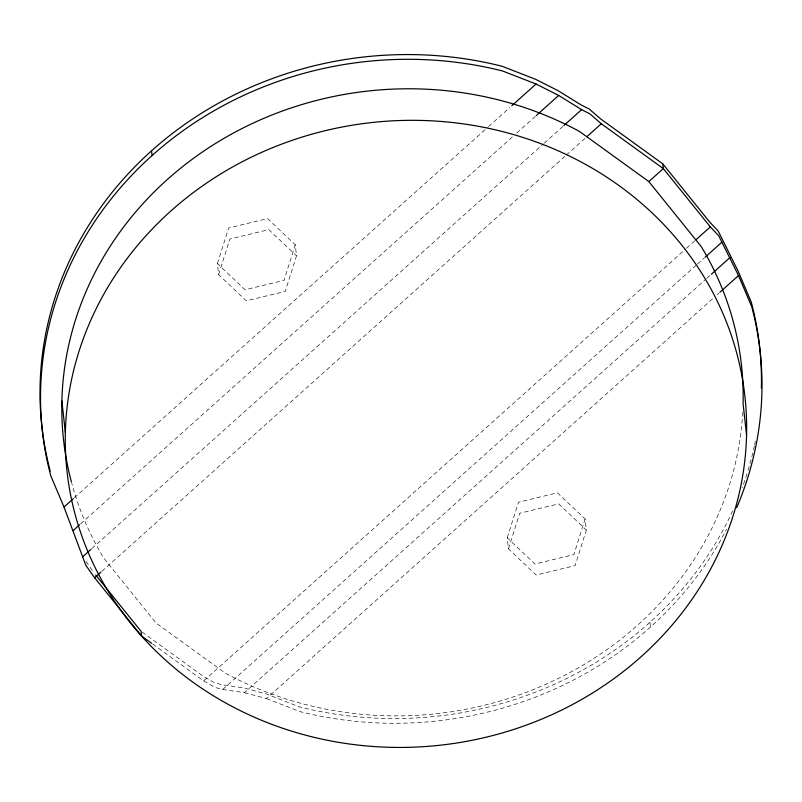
<?xml version="1.0" encoding="UTF-8"?>
<svg xmlns="http://www.w3.org/2000/svg" width="802" height="802" viewBox="0 0 802 802"><rect width="100%" height="100%" fill="white"/><g stroke="black" fill="none" stroke-linecap="round" stroke-linejoin="round"><path stroke-width="0.6" stroke-dasharray="4.01 3.01" d="M217.402 263.567L228.65 227.979L267.597 218.585L295.286 244.78L296.499 255.818L285.241 291.417L246.304 300.81L218.615 274.615L217.402 263.567L245.081 289.763L284.028 280.369L295.286 244.78M218.615 274.615L229.873 239.026L268.81 229.623L296.499 255.818M507.235 537.811L518.493 502.212L557.44 492.819L585.129 519.014L586.342 530.062L575.084 565.651L536.147 575.044L508.458 548.849L507.235 537.811L534.924 564.006L573.871 554.613L585.129 519.014M508.458 548.849L519.716 513.26L558.653 503.867L586.342 530.062M74.265 497.831L487.546 127.478M488.478 126.646L509.932 107.418M80.591 523.886L513.019 136.37M516.749 133.032L535.385 116.33M91.889 548.518L543.375 143.929M544.307 143.097L562.964 126.375M101.884 571.285L565.35 155.959M566.282 155.127L584.949 138.405M152.641 644.036L203.658 680.928L685.56 249.071M686.502 248.239L695.825 239.878M203.658 680.928L214.826 687.374L222.725 689.499L696.597 264.84M697.529 264.008L704.066 258.154M222.725 689.499L244.44 692.657L705.77 279.256M706.702 278.414L710.432 275.076M244.44 692.657L266.464 698.582L713.329 298.133M717.058 294.795L718.923 293.121M266.464 698.582L299.958 711.605A361.07 331.627 -6.3 0 0 726.542 529.24M142.114 632.076L203.137 676.196L214.304 682.632L222.204 684.768L243.918 687.926L265.943 693.85L299.437 706.873A361.07 331.627 -6.3 0 0 733.67 508.658M85.994 561.56L93.443 572.087M649.921 622.322L650.442 627.054M742.742 412.318A341.01 313.201 -6.3 0 1 225.432 673.209L156.129 623.094L103.618 557.941A341.01 313.201 -6.3 0 1 71.789 483.375M755.394 441.18A361.07 331.627 -6.3 0 1 754.622 444.869M754.361 446.092A361.07 331.627 -6.3 0 1 747.324 472.679M746.953 473.862A361.07 331.627 -6.3 0 1 742.171 487.857"/><path stroke-width="1.2" d="M151.638 643.314L141.633 636.086L94.646 577.781L85.834 565.33L64.01 507.024L73.333 498.664M511.806 105.744L536.057 84.009L558.693 95.448L581.62 109.653L589.751 113.764L601.299 123.749L663.324 168.59L710.321 226.896L718.732 235.798L738.512 275.567L751.745 306.745A361.07 331.627 -6.3 0 1 736.707 507.646M73.132 530.573L79.659 524.729M536.317 115.498L558.693 95.448M82.566 556.879L90.957 549.36M563.896 125.543L581.62 109.653M94.646 577.781L100.982 572.097M586.813 136.731L601.299 123.749M71.468 482.192A341.01 313.201 -6.3 0 1 201.312 152.761A341.01 313.201 -6.3 0 1 579.525 131.468L648.828 181.573L663.324 168.59L662.803 163.859L600.778 119.017L589.229 109.032L581.099 104.922L558.162 90.716L535.536 79.278L502.042 66.245A361.07 331.627 -6.3 0 0 50.255 471.115M695.825 239.878L710.321 226.896M704.998 257.322L721.79 242.274M711.364 274.244L730 257.542M719.855 292.279L738.512 275.567M536.057 84.009L502.563 70.977A361.07 331.627 -6.3 0 0 50.777 475.847L64.01 507.024M662.803 163.859L709.8 222.164L718.211 231.066L737.99 270.835L751.223 302.013A361.07 331.627 -6.3 0 1 761.379 387.988M648.828 181.573L701.349 246.725A341.01 313.201 -6.3 0 1 743.083 403.677L746.562 435.225A341.01 313.201 -6.3 0 1 228.911 704.747A341.01 313.201 -6.3 0 1 242.404 161.663A341.01 313.201 -6.3 0 1 746.562 435.225M95.689 574.994L141.112 631.354L141.633 636.086M151.558 150.796L152.079 155.528M61.874 400.99L65.363 432.539"/></g></svg>
